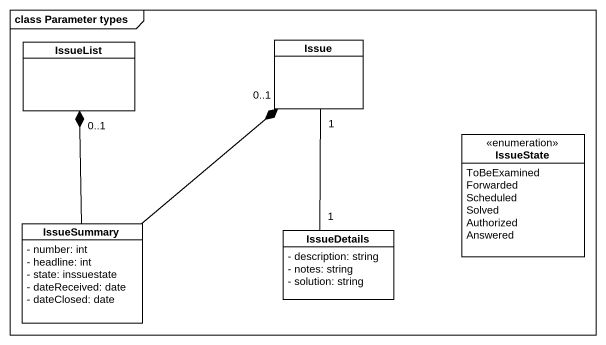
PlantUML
@startuml
mainframe class Parameter types
hide circle
hide empty members
skinparam classAttributeIconSize 0
class IssueList
class Issue
enum IssueState {
  ToBeExamined
  Forwarded
  Scheduled
  Solved
  Authorized
  Answered
}
class IssueSummary {
  - number: int
  - headline: int
  - state: inssuestate
  - dateReceived: date
  - dateClosed: date
}
class IssueDetails {
  - description: string
  - notes: string
  - solution: string
}
Issue "1" -- "1" IssueDetails
IssueSummary -up-* "0..1" IssueList
IssueSummary -up-* "0..1" Issue
@enduml
